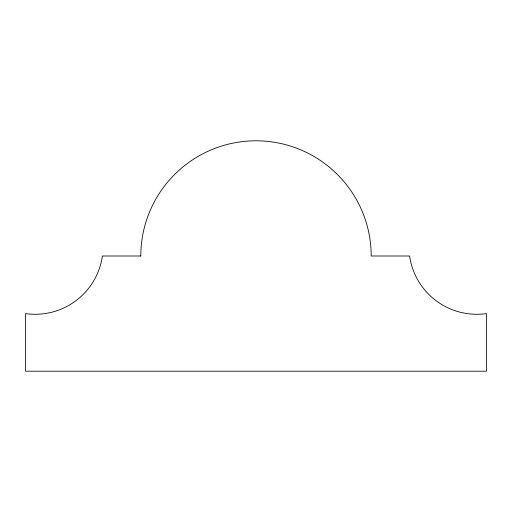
<?xml version="1.0" encoding="UTF-8"?>
<svg xmlns="http://www.w3.org/2000/svg" width="512" height="512" viewBox="0 0 512 512"><rect width="100%" height="100%" fill="white"/><g stroke="black" fill="none" stroke-linecap="round" stroke-linejoin="round"><path stroke-width="0.77" d="M140.8 256L102.4 256A67.885 67.885 0 0 1 25.6 313.6L25.6 371.2L486.4 371.2L486.4 313.6A67.885 67.885 0 0 1 409.6 256L371.2 256A115.2 115.2 0 0 0 256 140.8A115.2 115.2 0 0 0 140.8 256"/></g></svg>
